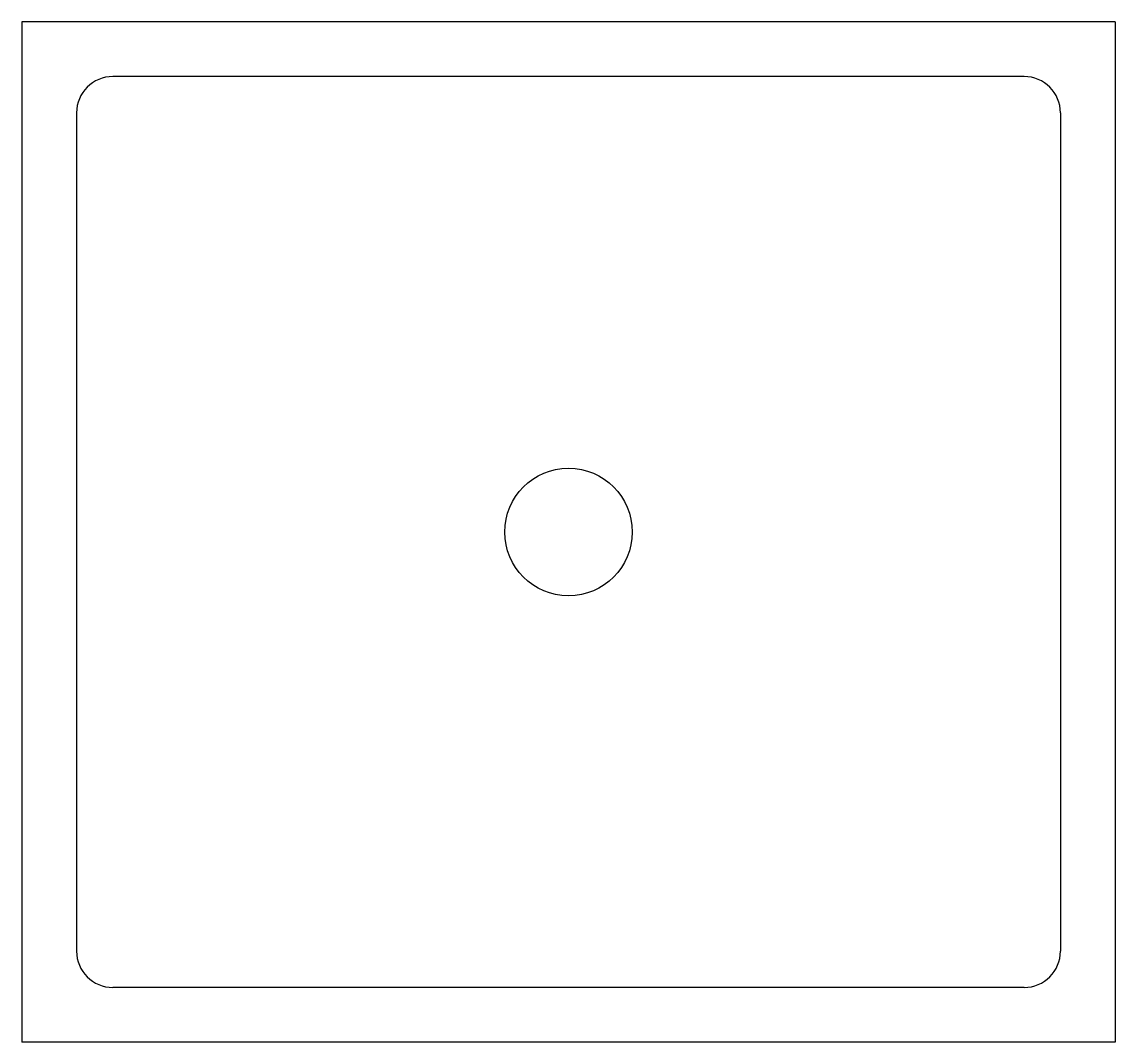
# Model space of a CAD drawing. Extents: x 29.8 to 59.8, y 343.7 to 371.7.
import ezdxf

# ---------------------------------------------------------------- set-up
doc = ezdxf.new("R2010")
doc.units = 0
doc.header["$MEASUREMENT"] = 0
doc.layers.get('0').update_dxf_attribs({"linetype": 'CONTINUOUS'})

msp = doc.modelspace()

# ---------------------------------------------------------------- linework, layer by layer
for p, q in [((59.822, 371.71), (29.822, 371.71)), ((29.822, 371.71), (29.822, 343.71)), ((58.684, 371.71), (58.684, 371.71)), ((59.822, 371.71), (59.822, 343.71)), ((57.322, 370.21), (32.322, 370.21)), ((31.322, 369.21), (31.322, 346.21)), ((58.322, 369.21), (58.322, 346.21)), ((57.322, 345.21), (32.322, 345.21)), ((59.822, 343.71), (29.822, 343.71))]:
    msp.add_line(p, q)
msp.add_circle((44.822, 357.71), 1.75)
for centre, start, end in [((32.322, 369.21), 90, 180), ((57.322, 369.21), 0, 90), ((32.322, 346.21), 180, 270), ((57.322, 346.21), 270, 0)]:
    msp.add_arc(centre, 1, start, end)

doc.saveas('drawing.dxf')
